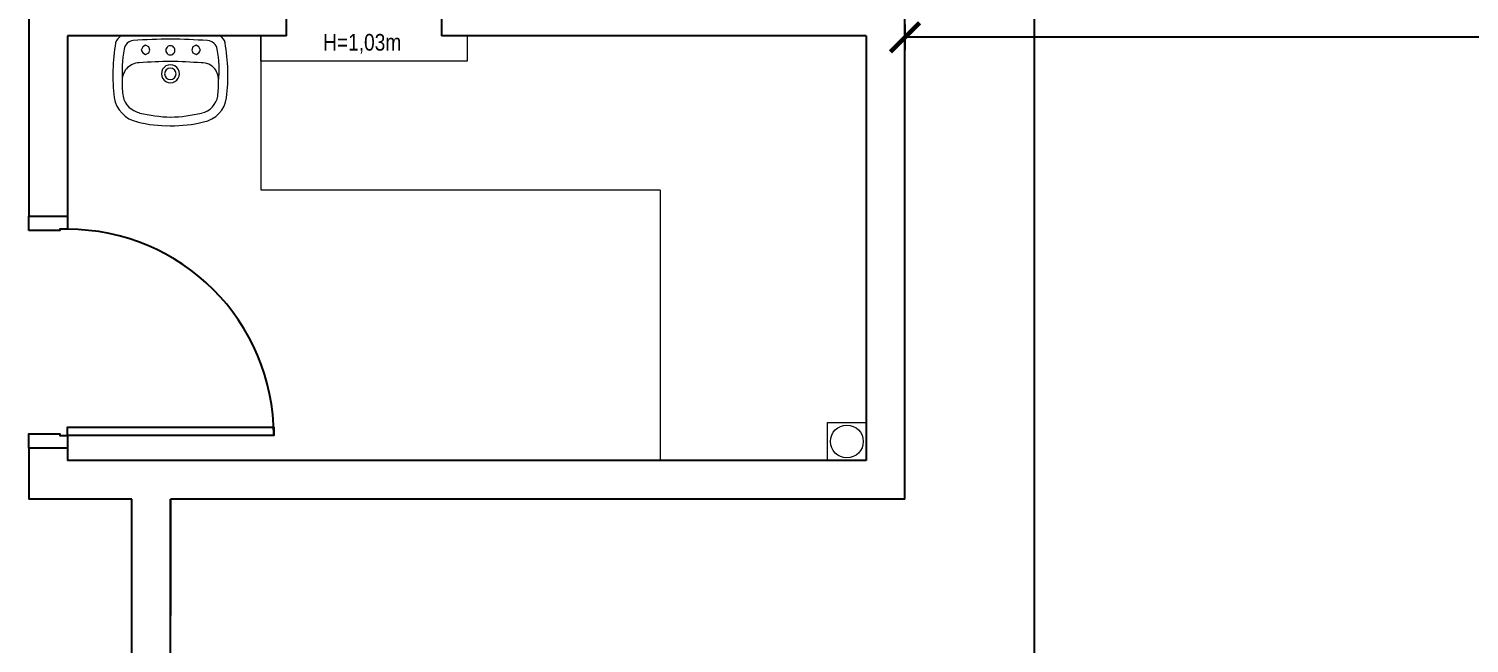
# Model space of a CAD drawing. Header units: millimetres. Extents: x 270 to 744, y -31 to 127.
# Drawn here: x 690.14 to 695.71, y 115.46 to 117.83 of the extents above; entities that cross this region are included whole.
import ezdxf

# ---------------------------------------------------------------- set-up
doc = ezdxf.new("R2010")
doc.units = ezdxf.units.MM
doc.header["$LTSCALE"] = 0.01
doc.header["$MEASUREMENT"] = 0
doc.layers.add('at_Entity', color=7, linetype='Continuous', lineweight=9)
for name, color, linetype in [('PAREDES', 8, 'Continuous'), ('PORTAS', 8, 'Continuous'), ('TEXTO01', 7, 'Continuous')]:
    doc.layers.add(name, color=color, linetype=linetype)
doc.styles.add('ArialNarrow', font='ARIALN.TTF')
doc.styles.add('ROMANS', font='simplex.shx')
doc.dimstyles.new('Esc 1-75', dxfattribs={"dimtxt": 0.1275, "dimasz": 0.1125, "dimexe": 0.05, "dimexo": 0.05, "dimgap": 0.1125, "dimtad": 1, "dimzin": 4, "dimdsep": 46, "dimtxsty": 'ROMANS', "dimblk": 'ARCHTICK', "dimcen": 0, "dimclrd": 1, "dimclre": 1, "dimadec": 0, "dimazin": 1, "dimtfac": 1, "dimtix": 1, "dimtmove": 1, "dimatfit": 3, "dimldrblk": 'ARCHTICK', "dimfxl": 0, "dimarcsym": 0})

# ---------------------------------------------------------------- blocks, each defined once
blk = doc.blocks.new('_ARCHTICK')
at = {"color": 0, "linetype": 'ByBlock', "const_width": 0.15}
blk.add_lwpolyline([(-0.5, -0.5), (0.5, 0.5)], dxfattribs=at)
blk = doc.blocks.new('*D19')
at = {"color": 1, "lineweight": -2, "transparency": 16777216}
for p, q in [((693.5271, 117.8467), (693.5271, 117.7467)), ((698.7322, 117.8467), (698.7322, 117.7467)), ((698.7322, 117.7967), (693.5271, 117.7967))]:
    blk.add_line(p, q, dxfattribs=at)
at = {"layer": 'Defpoints', "color": 0, "transparency": 16777216}
for p in [(693.5271, 118.719), (698.7322, 118.719), (693.5271, 117.7967)]:
    blk.add_point(p, dxfattribs=at)
at = {"color": 1, "lineweight": -2, "transparency": 16777216, "xscale": 0.1125, "yscale": 0.1125, "zscale": 0.1125, "rotation": 180}
blk.add_blockref('_ARCHTICK', (693.5271, 117.7967), dxfattribs=at)
at = {"color": 1, "lineweight": -2, "transparency": 16777216, "xscale": 0.1125, "yscale": 0.1125, "zscale": 0.1125}
blk.add_blockref('_ARCHTICK', (698.7322, 117.7967), dxfattribs=at)
at = {"color": 0, "transparency": 16777216, "insert": (696.1297, 117.9729), "char_height": 0.1275, "attachment_point": 5, "style": 'ROMANS'}
blk.add_mtext('5.20', dxfattribs=at)

msp = doc.modelspace()

# ---------------------------------------------------------------- linework, layer by layer
at = {"layer": 'at_Entity'}
for p, q in [((690.5019, 117.8022), (690.6914, 117.8022)), ((690.6283, 117.8022), (690.8156, 117.8022)), ((690.6914, 117.8022), (690.883, 117.8022)), ((690.584, 117.7601), (690.5777, 117.7474)), ((690.5777, 117.7474), (690.584, 117.7369)), ((690.5946, 117.7664), (690.584, 117.7601)), ((690.6072, 117.7601), (690.5946, 117.7664)), ((690.6114, 117.7474), (690.6072, 117.7601)), ((690.6072, 117.7369), (690.6114, 117.7474)), ((690.7777, 117.7601), (690.7735, 117.7474)), ((690.7735, 117.7474), (690.7777, 117.7369)), ((690.7904, 117.7664), (690.7777, 117.7601)), ((690.8009, 117.7601), (690.7904, 117.7664)), ((690.8072, 117.7474), (690.8009, 117.7601)), ((690.8009, 117.7369), (690.8072, 117.7474)), ((690.584, 117.7369), (690.5946, 117.7306)), ((690.5946, 117.7306), (690.6072, 117.7369)), ((690.7777, 117.7369), (690.7904, 117.7306)), ((690.7904, 117.7306), (690.8009, 117.7369)), ((691.9607, 116.0126), (692.2576, 116.0126))]:
    msp.add_line(p, q, dxfattribs=at)
at = {"layer": 'at_Entity', "color": 3}
for p, q in [((691.0407, 117.2064), (691.0407, 117.8022)), ((692.5817, 117.2064), (691.0407, 117.2064)), ((692.5817, 117.2064), (692.5817, 116.1621))]:
    msp.add_line(p, q, dxfattribs=at)
at = {"layer": 'at_Entity', "color": 7}
for p, q in [((690.1438, 117.1058), (690.1438, 117.1074)), ((690.2933, 117.1074), (690.2933, 117.1058))]:
    msp.add_line(p, q, dxfattribs=at)
at = {"layer": 'at_Entity', "color": 3}
msp.add_lwpolyline([(691.8367, 117.8022), (691.8367, 117.704), (691.0395, 117.704), (691.0395, 117.8022)], dxfattribs=at)
at = {"layer": 'at_Entity'}
msp.add_lwpolyline([(693.2281, 116.3096), (693.3776, 116.3096), (693.3776, 116.1621), (693.2281, 116.1621)], close=True, dxfattribs=at)
msp.add_circle((693.3029, 116.2358), 0.0633, dxfattribs=at)
for centre, radius, start, end in [((690.5276, 117.7578), 0.0519, 121.07, 159.4583), ((690.8641, 117.7683), 0.0384, 11.4307, 62.1327), ((691.2183, 117.6497), 0.7501, 170.3071, 186.5866), ((691.1142, 117.6535), 0.6105, 170.7585, 182.6769), ((690.5494, 117.7457), 0.0383, 94.3873, 171.2442), ((690.6841, 116.0825), 1.7069, 89.7897, 94.6247), ((690.6904, 117.7464), 0.0179, 150.0128, 209.9872), ((690.6904, 117.7464), 0.0179, 89.9633, 149.9809), ((690.6904, 115.9199), 1.8695, 85.5856, 90), ((690.6904, 117.7464), 0.0179, 29.9602, 90), ((690.6904, 117.7464), 0.0179, 330.0128, 29.9872), ((690.8321, 117.744), 0.04, 9.6072, 86.886), ((690.4304, 117.6711), 0.4482, 354.2028, 10.218), ((690.1632, 117.6494), 0.7493, 353.4235, 9.7209), ((690.5711, 117.6316), 0.0664, 90.5513, 139.6562), ((690.6935, 116.2359), 1.4673, 90.0609, 94.8104), ((690.6904, 117.7464), 0.0179, 209.9602, 270), ((690.6904, 117.7464), 0.0179, 269.9633, 329.9809), ((690.6904, 116.3574), 1.3457, 84.9049, 89.9792), ((690.8134, 117.6352), 0.0628, 39.2453, 93.2268), ((690.5754, 117.6292), 0.0712, 140.4003, 183.3975), ((690.6904, 117.6559), 0.0347, 150.0032, 209.9968), ((690.6904, 117.6559), 0.0347, 90.0007, 150.0032), ((690.6904, 117.6559), 0.0347, 210.0071, 270), ((690.6904, 117.6559), 0.0221, 90, 180), ((690.6904, 117.6559), 0.0221, 180, 270), ((690.6904, 117.6559), 0.0347, 30.0071, 90), ((690.6904, 117.6559), 0.0221, 0, 89.9903), ((690.6904, 117.6559), 0.0221, 270, 0), ((690.6904, 117.6559), 0.0347, 270.0007, 330.0032), ((690.6904, 117.6559), 0.0347, 330.0032, 29.9968), ((690.7987, 117.6299), 0.0777, 357.1606, 35.3475), ((690.8136, 117.6151), 0.3094, 178.1735, 188.6779), ((690.5592, 117.6149), 0.3173, 351.8304, 2.0054), ((690.5883, 117.5841), 0.1169, 190.0557, 257.486), ((690.5899, 117.587), 0.0842, 192.7191, 257.0539), ((690.7961, 117.5813), 0.078, 281.6163, 351.5806), ((690.7984, 117.5784), 0.1102, 280.4075, 352.2804), ((690.6795, 117.9265), 0.4711, 255.5781, 271.302), ((690.7052, 118.0622), 0.5737, 256.4962, 268.6476), ((690.7013, 117.927), 0.4717, 268.6585, 284.3632), ((690.6782, 118.0581), 0.5696, 271.3034, 283.5421)]:
    msp.add_arc(centre, radius, start, end, dxfattribs=at)
at = {"layer": 'PAREDES'}
for p, q in [((694.0271, 114.5736), (694.0271, 125.9172)), ((693.5271, 116.0126), (693.5271, 124.4172)), ((690.1438, 118.6485), (690.1438, 117.1074)), ((691.139, 117.8022), (691.139, 117.9518)), ((691.7372, 117.9518), (691.7372, 117.8022)), ((690.2933, 117.8022), (690.2933, 117.1074)), ((691.139, 117.8022), (690.2933, 117.8022)), ((693.3776, 117.8022), (691.7372, 117.8022)), ((693.3776, 117.8022), (693.3776, 116.1621)), ((690.1438, 116.2105), (690.1438, 116.0126)), ((690.2933, 116.2105), (690.2933, 116.1621)), ((693.3776, 116.1621), (690.2933, 116.1621)), ((690.5417, 116.0126), (690.1438, 116.0126)), ((690.5417, 114.0736), (690.5417, 116.0126)), ((690.6912, 116.0126), (690.6912, 115.5642)), ((693.5271, 116.0126), (690.6912, 116.0126)), ((690.6912, 114.0736), (690.6912, 116.0126))]:
    msp.add_line(p, q, dxfattribs=at)
at = {"layer": 'PORTAS'}
for points in [[(690.1438, 117.051), (690.1438, 117.1058), (690.2934, 117.1058), (690.2934, 117.0553), (690.2639, 117.0553), (690.2639, 117.051), (690.1438, 117.051)], [(690.2934, 116.2105), (690.1438, 116.2105), (690.1438, 116.2653), (690.2639, 116.2653), (690.2639, 116.259), (690.2934, 116.259), (690.2934, 116.2105)], [(690.2934, 116.259), (690.2934, 116.2906), (691.0896, 116.2906), (691.0896, 116.259), (690.2934, 116.259)]]:
    msp.add_lwpolyline(points, dxfattribs=at)
msp.add_arc((690.2934, 116.259), 0.7963, 0, 90, dxfattribs=at)

# ---------------------------------------------------------------- texts
at = {"layer": 'TEXTO01', "lineweight": 9, "insert": (691.2803, 117.7333), "char_height": 0.06447, "width": 0.541568, "attachment_point": 7, "line_spacing_factor": 0.9, "style": 'ArialNarrow'}
msp.add_mtext('H=1,03m', dxfattribs=at)

# ---------------------------------------------------------------- dimensions: what is measured, and where the dimension line sits
dim = msp.add_linear_dim(base=(693.5271, 117.7967), p1=(698.7322, 118.719), p2=(693.5271, 118.719), text='5.20', dimstyle='Esc 1-75')
dim.commit()
dim.dimension.update_dxf_attribs({"geometry": '*D19', "text_midpoint": (696.1297, 117.9729)})

doc.saveas('drawing.dxf')
